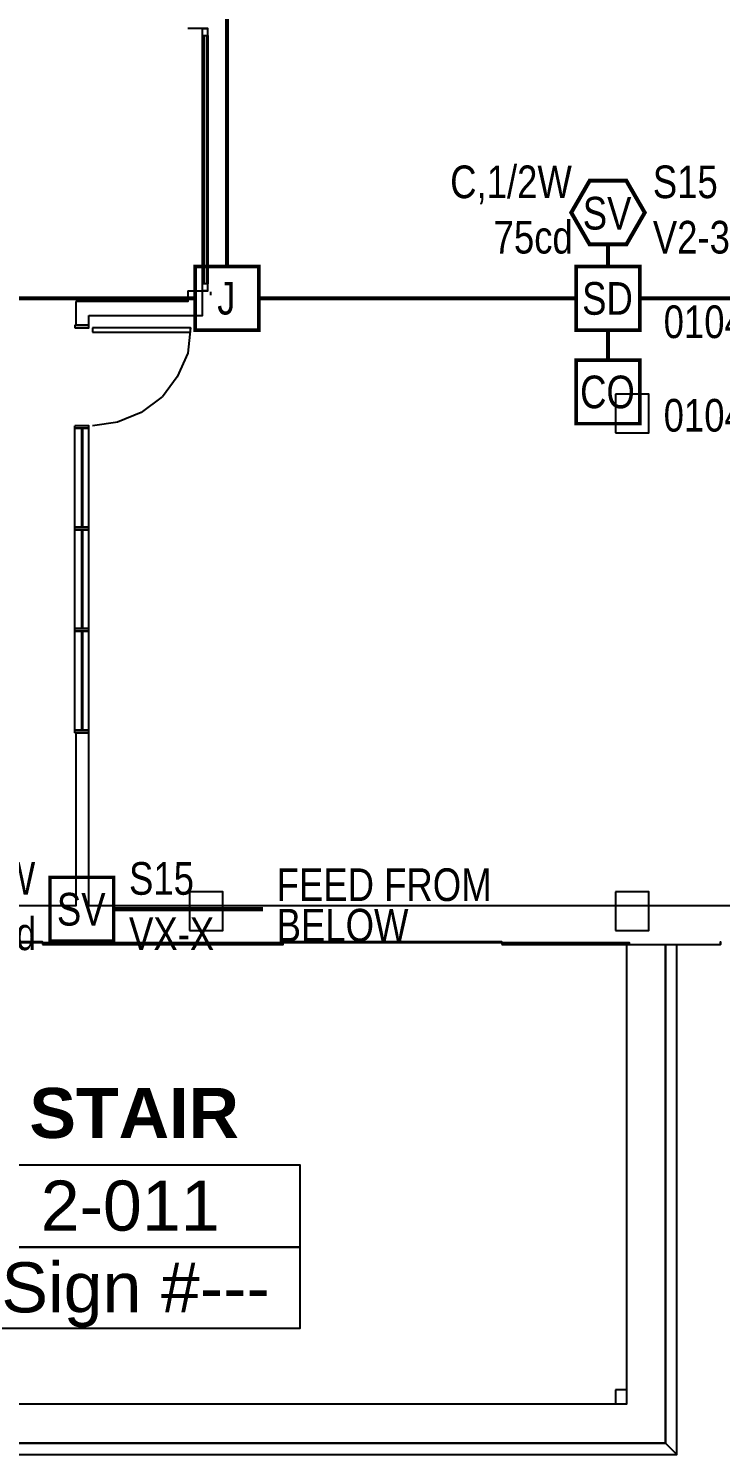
# Model space of a CAD drawing. Header units: inches. Extents: x 9349 to 17082, y 17684 to 25415.
# Drawn here: x 14851 to 15106, y 17684 to 18208 of the extents above; entities that cross this region are included whole.
import ezdxf
from ezdxf.enums import TextEntityAlignment as Align

# ---------------------------------------------------------------- set-up
doc = ezdxf.new("R2010")
doc.units = ezdxf.units.IN
doc.header["$LTSCALE"] = 0.25
doc.header["$MEASUREMENT"] = 0
for name, color, linetype in [('BACKGROUND', 8, 'Continuous'), ('CL-TEXT', 3, 'Continuous'), ('CO DETECTOR', 1, 'Continuous'), ('CONDUIT', 6, 'Continuous'), ('JUNCTION BOX', 1, 'Continuous'), ('SMOKE DETECTOR', 1, 'Continuous'), ('SPEAKER STROBE', 1, 'Continuous')]:
    doc.layers.add(name, color=color, linetype=linetype)
doc.styles.add('Arial', font='arial.ttf', dxfattribs={"width": 0.8})
doc.styles.add('ESSCOE_TEXT', font='arial.ttf', dxfattribs={"width": 0.8, "height": 12})
doc.styles.add('PDF Arial', font='arial.ttf')
doc.styles.add('PDF Arial Bold', font='arialbd.ttf')

# ---------------------------------------------------------------- blocks, each defined once
blk = doc.blocks.new('SIGA-COD')
at = {"layer": 'CO DETECTOR', "const_width": 1.3}
blk.add_lwpolyline([(-11.5, -11.68), (-11.5, 11.7), (11.89, 11.7), (11.89, -11.68)], close=True, dxfattribs=at)
at = {"layer": 'CO DETECTOR', "style": 'Arial', "width": 0.8}
blk.add_text('CO', height=12, dxfattribs=at).set_placement((0, 0), align=Align.MIDDLE)
for tag, p in [('ADDRESS', (20.64, 8.96)), ('ZONE', (20.64, -8.58))]:
    blk.add_attdef(tag, text='', height=12, dxfattribs=at).set_placement(p, align=Align.MIDDLE_LEFT)
blk.add_attdef('SUBSCRIPT', text='', height=12, dxfattribs=at).set_placement((-16.56, -9.02), align=Align.MIDDLE_RIGHT)
blk = doc.blocks.new('WP 757-8A-RS70 WITH LKW-1')
at = {"layer": 'SPEAKER STROBE', "const_width": 1.3}
blk.add_lwpolyline([(-11.5, -11.68), (-11.5, 11.7), (11.89, 11.7), (11.89, -11.68)], close=True, dxfattribs=at)
at = {"layer": 'SPEAKER STROBE', "style": 'Arial', "width": 0.8}
blk.add_text('SV', height=12, dxfattribs=at).set_placement((0, 0), align=Align.MIDDLE)
for tag, p in [('W-WP', (-16.88, 11.32)), ('110CD', (-16.56, -9.02)), ('2W', (-16.56, -29.36))]:
    blk.add_attdef(tag, text='', height=12, dxfattribs=at).set_placement(p, align=Align.MIDDLE_RIGHT)
for tag, p in [('Speaker_Circuit', (17.55, 11.32)), ('Visual_Circuit', (17.55, -9.02))]:
    blk.add_attdef(tag, text='', height=12, dxfattribs=at).set_placement(p, align=Align.MIDDLE_LEFT)
blk = doc.blocks.new('SIGA-PD')
at = {"layer": 'SMOKE DETECTOR', "const_width": 1.3}
blk.add_lwpolyline([(-11.5, -11.68), (-11.5, 11.7), (11.89, 11.7), (11.89, -11.68)], close=True, dxfattribs=at)
at = {"layer": 'SMOKE DETECTOR', "style": 'Arial', "width": 0.8}
blk.add_text('SD', height=12, dxfattribs=at).set_placement((0, 0), align=Align.MIDDLE)
for tag, p in [('ADDRESS', (20.64, 8.96)), ('ZONE', (20.64, -8.58))]:
    blk.add_attdef(tag, text='', height=12, dxfattribs=at).set_placement(p, align=Align.MIDDLE_LEFT)
blk.add_attdef('SUBSCRIPT', text='', height=12, dxfattribs=at).set_placement((-16.56, -9.02), align=Align.MIDDLE_RIGHT)
blk = doc.blocks.new('GC-S7VM')
at = {"layer": 'SPEAKER STROBE', "const_width": 1.46}
blk.add_lwpolyline([(13.83, 0.21), (7.08, 11.9), (-6.42, 11.9), (-13.17, 0.21), (-6.42, -11.49), (7.08, -11.49)], close=True, dxfattribs=at)
at = {"layer": 'SPEAKER STROBE', "style": 'Arial', "width": 0.8}
blk.add_text('SV', height=12, dxfattribs=at).set_placement((0, 0), align=Align.MIDDLE)
for tag, p in [('C', (-12.95, 11.52)), ('CANDELA', (-12.62, -8.82)), ('1/2W', (-12.62, -29.16))]:
    blk.add_attdef(tag, text='', height=12, dxfattribs=at).set_placement(p, align=Align.MIDDLE_RIGHT)
for tag, p in [('Speaker_Circuit', (16.8, 11.52)), ('Visual_Circuit', (16.8, -8.82))]:
    blk.add_attdef(tag, text='', height=12, dxfattribs=at).set_placement(p, align=Align.MIDDLE_LEFT)
blk = doc.blocks.new('JUNCTION BOX')
at = {"const_width": 1.3}
blk.add_lwpolyline([(-11.5, -11.68), (-11.5, 11.7), (11.89, 11.7), (11.89, -11.68)], close=True, dxfattribs=at)
at = {"style": 'Arial', "width": 0.8}
blk.add_text('J', height=12, dxfattribs=at).set_placement((0, 0), align=Align.MIDDLE)
blk.add_attdef('SUBSCRIPT', text='', height=12, dxfattribs=at).set_placement((-16.56, -9.02), align=Align.MIDDLE_RIGHT)

msp = doc.modelspace()

# ---------------------------------------------------------------- linework, layer by layer
at = {"layer": 'BACKGROUND'}
for points in [[(14909.98, 18111.68), (14915.45, 18111.68), (14915.45, 18208.11), (14909.98, 18208.11)], [(14917.34, 18111.67), (14915.41, 18111.67), (14917.34, 18111.67), (14917.34, 18208.1), (14915.41, 18208.1), (14917.34, 18208.1)], [(14915.41, 18205.53), (14917.34, 18205.53), (14917.34, 18114.24), (14915.41, 18114.24)], [(14915.45, 18114.25), (14915.45, 18205.54)], [(14915.45, 18205.54), (14915.45, 18114.25)], [(14915.45, 18114.25), (14915.45, 18205.54)], [(14915.45, 18205.54), (14915.45, 18114.25)], [(14915.45, 18114.25), (14915.45, 18205.54)], [(14915.45, 18205.54), (14915.45, 18114.25)], [(14915.45, 18114.25), (14915.45, 18205.54)], [(14915.45, 18114.25), (14915.45, 18205.54)], [(14916.06, 18205.53), (14917.02, 18205.53), (14917.02, 18114.25), (14916.06, 18114.25)], [(14916.08, 18114.25), (14916.08, 18205.53)], [(14917.34, 18114.24), (14917.34, 18205.53)], [(14917.34, 18205.53), (14917.34, 18114.24)], [(14917.34, 18114.24), (14917.34, 18205.53)], [(14917.34, 18205.53), (14917.34, 18114.24)], [(14917.34, 18114.24), (14917.34, 18205.53)], [(14917.34, 18205.53), (14917.34, 18114.24)], [(14917.34, 18205.53), (14917.34, 18114.24)], [(14873.64, 18107.82), (14868.82, 18107.82)], [(14868.82, 18107.82), (14868.82, 18099.14)], [(14909.95, 18111.67), (14909.95, 18107.82), (14873.63, 18107.82)], [(14909.98, 18102.68), (14915.45, 18102.68), (14915.45, 18111.68)], [(14918.33, 18111.35), (14918.33, 18110.07)], [(14868.82, 18099.14), (14873.64, 18099.14), (14873.64, 18102.68)], [(14873.63, 18102.67), (14909.95, 18102.67)], [(14868.5, 18098.18), (14873.64, 18098.18), (14873.64, 18099.14), (14868.5, 18099.14)], [(14868.51, 18099.14), (14868.51, 18098.18)], [(14874.94, 18096.57), (14910.95, 18096.57), (14910.95, 18098.18), (14874.94, 18098.18)], [(14874.95, 18098.18), (14874.95, 18096.57)], [(14910.95, 18098.18), (14909.98, 18088.86)], [(14909.95, 18088.85), (14906.09, 18080.17)], [(14906.13, 18080.18), (14900.67, 18072.78)], [(14900.62, 18072.78), (14892.92, 18066.99)], [(15067.13, 18073.74), (15067.13, 18059.6)], [(15067.14, 18059.6), (15079.34, 18059.6), (15079.34, 18073.75), (15067.14, 18073.75)], [(14892.92, 18066.99), (14884.23, 18063.46)], [(14868.5, 17949.35), (14873.64, 17949.35), (14873.64, 17950.32), (14868.5, 17950.32), (14873.64, 17950.32), (14873.64, 17986.64), (14868.5, 17986.64), (14873.64, 17986.64), (14873.64, 17987.6), (14868.5, 17987.6), (14873.64, 17987.6), (14873.64, 18023.93), (14868.5, 18023.93), (14873.64, 18023.93), (14873.64, 18024.89), (14868.5, 18024.89), (14873.64, 18024.89), (14873.64, 18061.21), (14868.5, 18061.21), (14873.64, 18061.21), (14873.64, 18062.18), (14868.5, 18062.18)], [(14868.51, 17949.35), (14868.51, 17950.32), (14868.51, 17986.64), (14868.51, 17987.61), (14868.51, 18023.92), (14868.51, 18024.89), (14868.51, 18061.21), (14868.51, 18062.18)], [(14871.07, 18024.89), (14871.39, 18024.89), (14871.39, 18061.21), (14871.07, 18061.21)], [(14884.28, 18063.47), (14874.96, 18062.18)], [(14871.07, 17987.6), (14871.39, 17987.6), (14871.39, 18023.93), (14871.07, 18023.93)], [(14871.07, 17950.32), (14871.39, 17950.32), (14871.39, 17986.64), (14871.07, 17986.64)], [(14868.82, 17949.35), (14868.82, 17885.71), (14729.32, 17885.71)], [(14873.64, 17885.71), (14873.64, 17949.35), (14868.82, 17949.35)], [(14910.63, 17890.86), (14910.63, 17876.71)], [(14910.63, 17876.71), (14922.84, 17876.71), (14922.84, 17890.85), (14910.63, 17890.85)], [(15067.13, 17890.85), (15067.13, 17876.71)], [(15067.14, 17876.71), (15079.34, 17876.71), (15079.34, 17890.85), (15067.14, 17890.85)], [(15186.09, 17871.57), (15266.43, 17871.57), (15266.43, 17885.71), (14873.65, 17885.71)], [(14729.31, 17688.35), (15085.47, 17688.35), (15085.47, 17871.57)], [(15072.26, 17871.57), (15072.26, 17872.21), (14742.48, 17872.21)], [(14743.46, 17702.82), (15071.32, 17702.82), (15071.32, 17871.57)], [(15071.34, 17871.57), (15085.47, 17871.57), (15085.47, 17702.82), (15085.47, 17688.35), (14743.48, 17688.35)], [(14856.61, 17872.21), (14856.61, 17872.53), (14775.94, 17872.53), (14856.61, 17872.53), (14856.61, 17871.57)], [(14856.62, 17871.57), (14945, 17871.57), (14945, 17872.53), (14945, 17872.21)], [(15025.37, 17872.21), (15025.37, 17872.53), (14945.03, 17872.53), (15025.37, 17872.53), (15025.37, 17871.57)], [(15025.33, 17871.57), (15105.69, 17871.57), (15105.69, 17872.53), (15105.69, 17871.57)], [(15089.66, 17684.18), (15089.66, 17871.57)], [(14820.94, 17790.57), (14951.13, 17790.57), (14951.13, 17760.36), (14820.94, 17760.36), (14951.13, 17760.36), (14951.13, 17730.46), (14820.94, 17730.46)], [(15067.13, 17707.96), (15067.13, 17702.82)], [(15071.32, 17707.96), (15067.14, 17707.96)], [(14725.16, 17684.18), (15089.66, 17684.18), (15085.46, 17688.35)]]:
    msp.add_lwpolyline(points, dxfattribs=at)
for points in [[(14915.45, 18114.25), (14915.45, 18205.54)], [(14915.45, 18114.25), (14915.45, 18205.54)], [(14917.34, 18114.24), (14917.34, 18205.53)], [(14917.34, 18114.24), (14917.34, 18205.53)], [(14871.08, 18024.89), (14871.08, 18061.21)], [(14871.08, 17987.61), (14871.08, 18023.93)], [(14871.08, 17950.32), (14871.08, 17986.64)]]:
    msp.add_lwpolyline(points, close=True, dxfattribs=at)
at = {"layer": 'CONDUIT', "lineweight": 0, "const_width": 1.5}
for points in [[(14924.37, 18406.4), (14924.37, 18140.46)], [(14924.37, 18120.64), (14924.37, 18140.46)], [(15064.38, 18128.77), (15064.38, 18120.64)], [(14759.63, 18108.95), (14912.68, 18108.95)], [(14936.06, 18108.95), (15052.69, 18108.95)], [(15076.07, 18108.95), (15379.75, 18108.95)], [(15064.38, 18097.26), (15064.38, 18086.28)], [(14882.74, 17884.52), (14937.64, 17884.52)]]:
    msp.add_lwpolyline(points, dxfattribs=at)

# ---------------------------------------------------------------- block references
at = {"layer": 'CO DETECTOR'}
msp.add_blockref('SIGA-COD', (15064.19, 18074.58), dxfattribs=at).add_auto_attribs({'ZONE': '01040267'})
at = {"layer": 'JUNCTION BOX'}
msp.add_blockref('JUNCTION BOX', (14924.17, 18108.94), dxfattribs=at)
at = {"layer": 'SMOKE DETECTOR'}
msp.add_blockref('SIGA-PD', (15064.19, 18108.94), dxfattribs=at).add_auto_attribs({'ZONE': '01040268'})
at = {"layer": 'SPEAKER STROBE'}
msp.add_blockref('GC-S7VM', (15064.05, 18140.25), dxfattribs=at).add_auto_attribs({'C': 'C,1/2W', 'Speaker_Circuit': 'S15', 'Visual_Circuit': 'V2-3-7', 'CANDELA': '75cd'})
ref = msp.add_blockref('WP 757-8A-RS70 WITH LKW-1', (14870.85, 17884.52), dxfattribs=at)
ref.add_attrib('W-WP', 'W,WP,2W', dxfattribs={"height": 12, "style": 'Arial', "width": 0.8}).set_placement((14853.96, 17895.83), align=Align.MIDDLE_RIGHT)
ref.add_attrib('Speaker_Circuit', 'S15', dxfattribs={"height": 12, "style": 'Arial', "width": 0.8}).set_placement((14888.4, 17895.83), align=Align.MIDDLE_LEFT)
ref.add_attrib('Visual_Circuit', 'VX-X', dxfattribs={"height": 12, "style": 'Arial', "width": 0.8}).set_placement((14888.4, 17875.49), align=Align.MIDDLE_LEFT)
ref.add_attrib('15/75CD', '110cd', dxfattribs={"height": 12, "style": 'Arial', "width": 0.8}).set_placement((14854.29, 17875.49), align=Align.MIDDLE_RIGHT)

# ---------------------------------------------------------------- texts
at = {"layer": 'BACKGROUND', "attachment_point": 7}
for s, insert, char_height, style in [('STAIR', (14851.79, 17800.21), 18.379, 'PDF Arial Bold'), ('2-011', (14855.96, 17766.15), 18.408, 'PDF Arial'), ('Sign #---', (14841.5, 17730.83), 18.408, 'PDF Arial')]:
    msp.add_mtext(s, dxfattribs=dict(at, insert=insert, char_height=char_height, style=style))
at = {"layer": 'CL-TEXT', "style": 'ESSCOE_TEXT', "width": 0.8}
for s, p in [('FEED FROM', (14942.64, 17887.53)), ('BELOW', (14942.64, 17872.65))]:
    msp.add_text(s, height=12, dxfattribs=at).set_placement(p)

doc.saveas('drawing.dxf')
